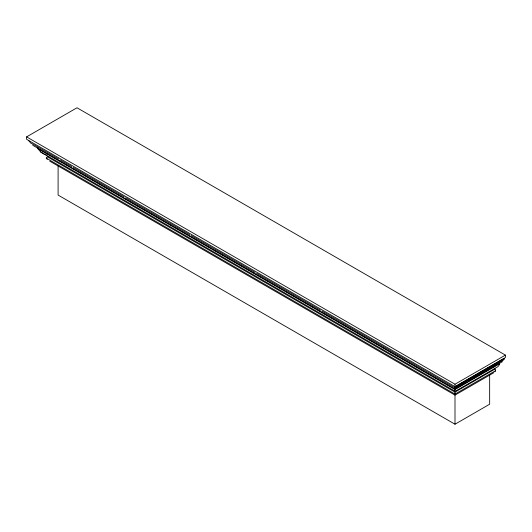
<?xml version="1.0" encoding="UTF-8"?>
<svg xmlns="http://www.w3.org/2000/svg" width="532" height="532" viewBox="0 0 532 532"><rect width="100%" height="100%" fill="white"/><g stroke="black" fill="none" stroke-linecap="round" stroke-linejoin="round"><path stroke-width="0.8" d="M503.944 359.492L504.329 358.349L455 386.831L455 389.058L502.248 361.78L502.248 360.57L503.944 359.492L455 387.748M495.066 371.715L495.578 370.658L495.066 369.009L494.255 368.23M47.275 159.447L46.244 158.097L47.275 156.74L48.891 156.435M26.6 136.877L77 107.777L505.4 355.11L505.4 357.537L455 386.638L26.6 139.304L26.6 136.877L455 384.21L505.4 355.11M466.458 381.238L455 387.848L321.973 311.047M467.887 380.407L501.536 360.982M37.646 147.417L38.011 148.78L455 389.53L499.694 363.722A14.643 8.452 60 0 1 496.409 367.519L455 391.426M495.066 369.009L455 392.144L47.275 156.74M495.578 370.658L455 394.086L46.244 158.097M493.849 372.693L455 395.123L49.702 161.123M58.101 166.09L58.101 195.071L455 424.223L489.653 404.214L489.653 374.408M46.776 155.244L44.588 154.473L40.578 151.906L38.011 148.78M33.622 144.564L58.786 159.095M60.222 159.926L71.734 166.569M73.17 167.4L124.222 196.873M125.658 197.705L189.658 234.659M191.094 235.483L255.094 272.437M256.537 273.262L320.53 310.216M455 389.058L32.898 145.362L32.898 144.152L30.942 143.268L28.741 140.734M40.578 151.906L455 391.173M455 384.21L455 386.638M455 389.53L455 424.223"/></g></svg>
